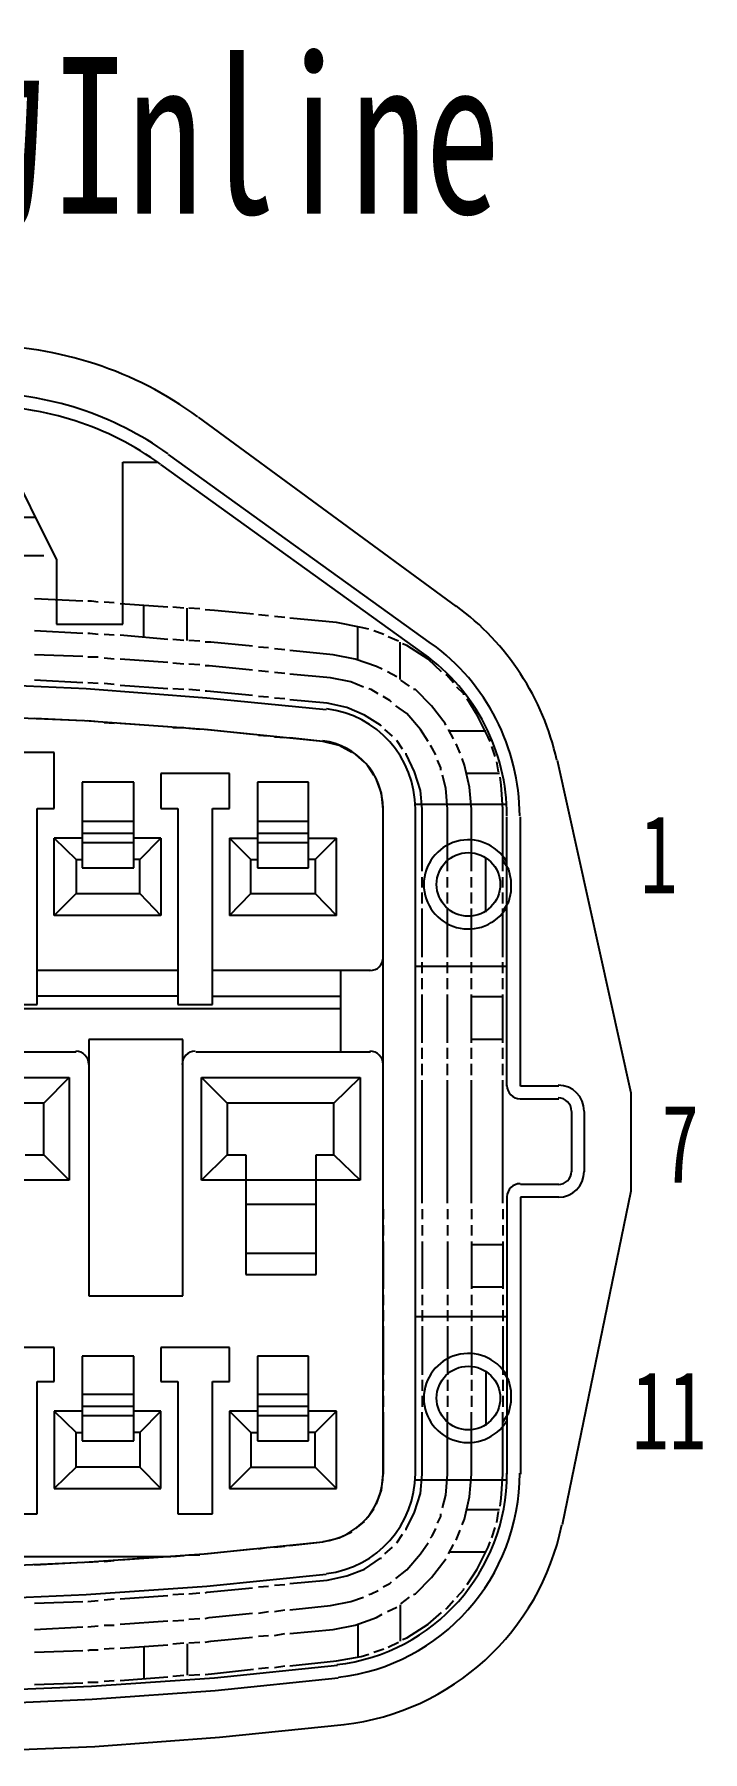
# Model space of a CAD drawing. Header units: inches. Extents: x 47316 to 59086, y 3141 to 11743.
# Drawn here: x 52378.1 to 52399.4, y 6105.2 to 6160 of the extents above; entities that cross this region are included whole.
import ezdxf

# ---------------------------------------------------------------- set-up
doc = ezdxf.new("R2010")
doc.units = ezdxf.units.IN
doc.header["$MEASUREMENT"] = 0
doc.styles.add('MtX_FangSong_GB2312', font='')
doc.styles.get('MtX_FangSong_GB2312').set_extended_font_data('FangSong_GB2312')

msp = doc.modelspace()

# ---------------------------------------------------------------- linework, layer by layer
at = {"color": 0, "lineweight": -3}
for p, q in [((52383.333, 6147.829), (52391.569, 6141.787)), ((52377.128, 6146.637), (52378.808, 6143.277)), ((52380.921, 6141.218), (52380.921, 6146.393)), ((52380.921, 6146.393), (52382.005, 6146.393)), ((52390.539, 6140.27), (52382.141, 6146.311)), ((52390.783, 6140.595), (52382.384, 6146.637)), ((52365.966, 6144.632), (52378.131, 6144.632)), ((52375.611, 6143.412), (52378.402, 6143.412)), ((52378.808, 6143.277), (52378.808, 6141.218)), ((52379.648, 6141.949), (52378.104, 6142.031)), ((52379.919, 6141.949), (52379.811, 6141.949)), ((52380.136, 6141.922), (52379.919, 6141.949)), ((52380.65, 6141.895), (52380.325, 6141.922)), ((52382.357, 6141.76), (52380.84, 6141.868)), ((52381.599, 6140.812), (52381.599, 6141.841)), ((52382.872, 6141.733), (52382.52, 6141.76)), ((52382.98, 6140.703), (52382.98, 6141.733)), ((52383.387, 6141.706), (52383.035, 6141.733)), ((52383.847, 6141.651), (52383.549, 6141.679)), ((52385.094, 6141.543), (52383.847, 6141.651)), ((52385.581, 6141.489), (52385.256, 6141.516)), ((52386.096, 6141.435), (52385.771, 6141.462)), ((52387.749, 6141.272), (52386.259, 6141.408)), ((52379.648, 6140.92), (52378.104, 6141.001)), ((52378.808, 6141.218), (52380.921, 6141.218)), ((52379.865, 6140.92), (52379.811, 6140.92)), ((52380.136, 6140.893), (52379.865, 6140.92)), ((52380.65, 6140.866), (52380.325, 6140.893)), ((52382.357, 6140.73), (52380.84, 6140.866)), ((52388.535, 6141.11), (52387.749, 6141.272)), ((52388.426, 6140.08), (52388.426, 6141.137)), ((52388.778, 6141.055), (52388.535, 6141.11)), ((52389.266, 6140.893), (52388.941, 6141.001)), ((52389.727, 6140.676), (52389.402, 6140.812)), ((52379.648, 6140.188), (52378.104, 6140.243)), ((52382.872, 6140.703), (52382.52, 6140.73)), ((52383.387, 6140.676), (52383.035, 6140.703)), ((52383.739, 6140.649), (52383.549, 6140.649)), ((52385.067, 6140.514), (52383.739, 6140.649)), ((52385.581, 6140.459), (52385.256, 6140.486)), ((52386.096, 6140.405), (52385.771, 6140.432)), ((52387.64, 6140.243), (52386.259, 6140.378)), ((52388.345, 6140.107), (52387.64, 6140.243)), ((52389.781, 6139.457), (52389.781, 6140.649)), ((52389.998, 6140.541), (52389.862, 6140.595)), ((52390.675, 6140.107), (52389.998, 6140.541)), ((52380.136, 6140.161), (52379.811, 6140.161)), ((52380.65, 6140.107), (52380.325, 6140.134)), ((52382.357, 6139.999), (52380.84, 6140.107)), ((52382.872, 6139.945), (52382.52, 6139.972)), ((52383.387, 6139.917), (52383.035, 6139.945)), ((52383.685, 6139.89), (52383.549, 6139.89)), ((52385.067, 6139.755), (52383.685, 6139.89)), ((52385.581, 6139.701), (52385.256, 6139.728)), ((52386.096, 6139.647), (52385.771, 6139.674)), ((52389.022, 6139.863), (52388.345, 6140.107)), ((52389.212, 6139.782), (52389.022, 6139.863)), ((52389.672, 6139.538), (52389.374, 6139.701)), ((52391.108, 6139.701), (52390.675, 6140.107)), ((52379.756, 6139.159), (52375.909, 6139.321)), ((52379.648, 6139.348), (52378.104, 6139.43)), ((52383.604, 6138.861), (52379.756, 6139.159)), ((52380.136, 6139.321), (52379.811, 6139.348)), ((52380.65, 6139.294), (52380.325, 6139.321)), ((52382.357, 6139.159), (52380.84, 6139.267)), ((52382.872, 6139.132), (52382.52, 6139.159)), ((52383.387, 6139.105), (52383.035, 6139.132)), ((52387.559, 6139.511), (52386.259, 6139.619)), ((52388.209, 6139.376), (52387.559, 6139.511)), ((52388.616, 6139.213), (52388.209, 6139.376)), ((52388.86, 6139.132), (52388.778, 6139.159)), ((52389.076, 6138.996), (52388.86, 6139.132)), ((52390.079, 6139.24), (52389.808, 6139.43)), ((52390.269, 6139.132), (52390.214, 6139.132)), ((52390.783, 6138.617), (52390.269, 6139.132)), ((52391.271, 6139.592), (52391.244, 6139.592)), ((52391.488, 6139.348), (52391.271, 6139.592)), ((52391.813, 6138.996), (52391.596, 6139.213)), ((52383.604, 6139.078), (52383.549, 6139.078)), ((52385.067, 6138.942), (52383.604, 6139.078)), ((52387.424, 6138.482), (52383.604, 6138.861)), ((52385.581, 6138.888), (52385.256, 6138.915)), ((52386.096, 6138.834), (52385.771, 6138.861)), ((52387.451, 6138.698), (52386.259, 6138.807)), ((52388.074, 6138.563), (52387.451, 6138.698)), ((52389.456, 6138.78), (52389.239, 6138.915)), ((52389.51, 6138.725), (52389.456, 6138.78)), ((52389.998, 6138.373), (52389.645, 6138.617)), ((52391.217, 6138.048), (52390.783, 6138.617)), ((52391.813, 6138.969), (52391.813, 6138.996)), ((52392.246, 6138.319), (52391.921, 6138.834)), ((52379.702, 6138.129), (52375.882, 6138.292)), ((52379.648, 6138.129), (52378.104, 6138.211)), ((52383.522, 6137.858), (52379.702, 6138.129)), ((52380.136, 6138.102), (52379.811, 6138.129)), ((52380.65, 6138.048), (52380.325, 6138.075)), ((52382.357, 6137.94), (52380.84, 6138.048)), ((52388.643, 6138.319), (52388.074, 6138.563)), ((52389.158, 6137.994), (52388.643, 6138.319)), ((52390.431, 6137.858), (52389.998, 6138.373)), ((52391.244, 6137.994), (52391.217, 6138.048)), ((52392.599, 6137.615), (52392.246, 6138.319)), ((52382.872, 6137.913), (52382.52, 6137.913)), ((52383.387, 6137.858), (52383.035, 6137.885)), ((52387.315, 6137.479), (52383.522, 6137.858)), ((52385.067, 6137.696), (52383.549, 6137.858)), ((52385.581, 6137.642), (52385.256, 6137.669)), ((52386.096, 6137.587), (52385.771, 6137.615)), ((52387.315, 6137.479), (52386.259, 6137.587)), ((52387.83, 6137.344), (52387.315, 6137.479)), ((52389.185, 6137.967), (52389.158, 6137.994)), ((52389.537, 6137.642), (52389.293, 6137.858)), ((52389.862, 6137.235), (52389.672, 6137.506)), ((52390.675, 6137.479), (52390.431, 6137.858)), ((52391.488, 6137.56), (52391.325, 6137.858)), ((52392.517, 6137.804), (52391.352, 6137.804)), ((52392.653, 6137.479), (52392.599, 6137.615)), ((52378.727, 6137.127), (52376.559, 6137.127)), ((52378.727, 6135.339), (52378.727, 6137.127)), ((52388.237, 6137.127), (52387.83, 6137.344)), ((52388.643, 6136.802), (52388.372, 6137.046)), ((52389.971, 6137.073), (52389.971, 6137.1)), ((52390.241, 6136.504), (52389.971, 6137.073)), ((52390.81, 6137.262), (52390.756, 6137.344)), ((52390.919, 6137.046), (52390.81, 6137.262)), ((52391.704, 6137.1), (52391.569, 6137.398)), ((52391.84, 6136.72), (52391.759, 6136.937)), ((52392.815, 6136.991), (52392.707, 6137.316)), ((52382.141, 6136.45), (52382.141, 6135.339)), ((52384.335, 6136.45), (52382.141, 6136.45)), ((52384.335, 6135.339), (52384.335, 6136.45)), ((52388.941, 6136.395), (52388.751, 6136.693)), ((52390.431, 6135.908), (52390.241, 6136.504)), ((52391.081, 6136.639), (52390.973, 6136.883)), ((52391.081, 6136.558), (52391.081, 6136.639)), ((52391.244, 6135.989), (52391.136, 6136.395)), ((52392.003, 6136.016), (52391.84, 6136.72)), ((52392.951, 6136.45), (52391.921, 6136.45)), ((52392.924, 6136.504), (52392.87, 6136.829)), ((52394.793, 6136.883), (52397.15, 6126.262)), ((52381.274, 6136.179), (52379.621, 6136.179)), ((52379.621, 6136.179), (52379.621, 6133.442)), ((52381.274, 6133.442), (52381.274, 6136.179)), ((52385.229, 6136.179), (52385.229, 6133.442)), ((52386.855, 6136.179), (52385.229, 6136.179)), ((52386.855, 6133.442), (52386.855, 6136.179)), ((52389.185, 6135.826), (52389.022, 6136.26)), ((52389.239, 6135.312), (52389.185, 6135.826)), ((52390.485, 6135.312), (52390.431, 6135.908)), ((52391.298, 6135.312), (52391.244, 6135.989)), ((52392.057, 6135.312), (52392.003, 6136.016)), ((52393.005, 6136.097), (52392.978, 6136.341)), ((52393.059, 6135.312), (52393.005, 6136.097)), ((52378.185, 6129.08), (52378.185, 6135.339)), ((52378.185, 6135.339), (52378.727, 6135.339)), ((52382.141, 6135.339), (52382.682, 6135.339)), ((52382.682, 6135.339), (52382.682, 6129.08)), ((52383.793, 6129.08), (52383.793, 6135.339)), ((52383.793, 6135.339), (52384.335, 6135.339)), ((52389.239, 6133.334), (52389.239, 6135.312)), ((52389.239, 6114.098), (52389.239, 6135.312)), ((52390.269, 6135.474), (52393.195, 6135.474)), ((52390.269, 6114.098), (52390.269, 6135.312)), ((52390.485, 6133.334), (52390.485, 6135.312)), ((52391.298, 6133.334), (52391.298, 6135.312)), ((52392.057, 6133.334), (52392.057, 6135.312)), ((52393.059, 6133.334), (52393.059, 6135.312)), ((52379.621, 6134.932), (52381.274, 6134.932)), ((52385.229, 6134.932), (52386.855, 6134.932)), ((52393.195, 6126.479), (52393.195, 6135.068)), ((52393.628, 6126.479), (52393.628, 6135.068)), ((52378.727, 6131.925), (52378.727, 6134.39)), ((52378.727, 6134.39), (52379.431, 6133.713)), ((52379.621, 6134.39), (52378.727, 6134.39)), ((52379.621, 6134.553), (52381.274, 6134.553)), ((52379.621, 6134.255), (52381.274, 6134.255)), ((52382.141, 6134.39), (52381.274, 6134.39)), ((52381.463, 6133.713), (52382.141, 6134.39)), ((52382.141, 6134.39), (52382.141, 6131.925)), ((52384.335, 6134.39), (52384.335, 6131.925)), ((52385.012, 6133.713), (52384.335, 6134.39)), ((52384.335, 6134.39), (52385.229, 6134.39)), ((52385.229, 6134.553), (52386.855, 6134.553)), ((52385.229, 6134.255), (52386.855, 6134.255)), ((52386.855, 6134.39), (52387.749, 6134.39)), ((52387.749, 6134.39), (52387.072, 6133.713)), ((52387.749, 6131.925), (52387.749, 6134.39)), ((52379.431, 6133.713), (52379.621, 6133.713)), ((52379.431, 6133.713), (52379.431, 6132.629)), ((52381.463, 6133.713), (52381.274, 6133.713)), ((52381.463, 6132.629), (52381.463, 6133.713)), ((52385.012, 6132.629), (52385.012, 6133.713)), ((52385.012, 6133.713), (52385.229, 6133.713)), ((52387.072, 6133.713), (52386.855, 6133.713)), ((52387.072, 6133.713), (52387.072, 6132.629)), ((52392.517, 6132.033), (52392.517, 6133.767)), ((52393.249, 6133.388), (52393.059, 6133.686)), ((52379.621, 6133.442), (52381.274, 6133.442)), ((52385.229, 6133.442), (52386.855, 6133.442)), ((52389.239, 6132.819), (52389.239, 6133.144)), ((52390.485, 6132.819), (52390.485, 6133.144)), ((52391.298, 6132.819), (52391.298, 6133.144)), ((52392.057, 6132.819), (52392.057, 6133.144)), ((52393.059, 6132.819), (52393.059, 6133.144)), ((52393.33, 6133.036), (52393.249, 6133.388)), ((52379.431, 6132.629), (52378.727, 6131.925)), ((52379.431, 6132.629), (52381.463, 6132.629)), ((52381.463, 6132.629), (52382.141, 6131.925)), ((52384.335, 6131.925), (52385.012, 6132.629)), ((52385.012, 6132.629), (52387.072, 6132.629)), ((52387.072, 6132.629), (52387.749, 6131.925)), ((52389.239, 6132.304), (52389.239, 6132.656)), ((52390.485, 6132.304), (52390.485, 6132.656)), ((52391.298, 6132.304), (52391.298, 6132.656)), ((52392.057, 6132.304), (52392.057, 6132.656)), ((52393.059, 6132.304), (52393.059, 6132.656)), ((52393.249, 6132.358), (52393.33, 6132.684)), ((52393.33, 6132.684), (52393.33, 6133.036)), ((52389.239, 6130.597), (52389.239, 6132.142)), ((52390.485, 6130.597), (52390.485, 6132.142)), ((52391.298, 6130.597), (52391.298, 6132.142)), ((52392.057, 6130.597), (52392.057, 6132.142)), ((52393.059, 6132.06), (52393.249, 6132.358)), ((52393.059, 6130.597), (52393.059, 6132.142)), ((52382.141, 6131.925), (52378.727, 6131.925)), ((52387.749, 6131.925), (52384.335, 6131.925)), ((52389.239, 6130.083), (52389.239, 6130.435)), ((52390.485, 6130.083), (52390.485, 6130.435)), ((52391.298, 6130.083), (52391.298, 6130.435)), ((52392.057, 6130.083), (52392.057, 6130.435)), ((52393.059, 6130.083), (52393.059, 6130.435)), ((52382.682, 6130.164), (52378.185, 6130.164)), ((52388.833, 6130.164), (52383.793, 6130.164)), ((52387.884, 6127.563), (52387.884, 6130.164)), ((52389.239, 6129.568), (52389.239, 6129.92)), ((52393.195, 6130.299), (52390.269, 6130.299)), ((52390.485, 6129.568), (52390.485, 6129.92)), ((52391.298, 6129.568), (52391.298, 6129.92)), ((52392.057, 6129.568), (52392.057, 6129.92)), ((52393.059, 6129.568), (52393.059, 6129.92)), ((52382.682, 6129.351), (52378.185, 6129.351)), ((52383.793, 6129.351), (52387.884, 6129.351)), ((52389.239, 6127.861), (52389.239, 6129.405)), ((52390.485, 6127.861), (52390.485, 6129.405)), ((52391.298, 6127.861), (52391.298, 6129.405)), ((52392.057, 6127.861), (52392.057, 6129.405)), ((52393.059, 6129.324), (52392.057, 6129.324)), ((52393.059, 6127.861), (52393.059, 6129.405)), ((52379.838, 6128.945), (52373.552, 6128.945)), ((52377.101, 6129.08), (52378.185, 6129.08)), ((52382.845, 6128.945), (52379.838, 6128.945)), ((52382.682, 6129.08), (52383.793, 6129.08)), ((52387.884, 6128.945), (52382.845, 6128.945)), ((52382.845, 6127.969), (52379.838, 6127.969)), ((52379.838, 6127.969), (52379.838, 6119.787)), ((52382.845, 6119.787), (52382.845, 6127.969)), ((52389.239, 6127.346), (52389.239, 6127.698)), ((52390.485, 6127.346), (52390.485, 6127.698)), ((52391.298, 6127.346), (52391.298, 6127.698)), ((52393.059, 6127.969), (52392.057, 6127.969)), ((52392.057, 6127.346), (52392.057, 6127.698)), ((52393.059, 6127.346), (52393.059, 6127.698)), ((52379.431, 6127.563), (52373.958, 6127.563)), ((52388.833, 6127.563), (52383.251, 6127.563)), ((52389.239, 6126.831), (52389.239, 6127.184)), ((52390.485, 6126.831), (52390.485, 6127.184)), ((52391.298, 6126.831), (52391.298, 6127.184)), ((52392.057, 6126.831), (52392.057, 6127.184)), ((52393.059, 6126.831), (52393.059, 6127.184)), ((52374.175, 6126.75), (52379.214, 6126.75)), ((52379.214, 6126.75), (52378.402, 6125.937)), ((52379.214, 6126.75), (52379.214, 6123.472)), ((52384.254, 6125.937), (52383.441, 6126.75)), ((52383.441, 6123.472), (52383.441, 6126.75)), ((52383.441, 6126.75), (52388.507, 6126.75)), ((52387.668, 6125.937), (52388.507, 6126.75)), ((52388.507, 6126.75), (52388.507, 6123.472)), ((52389.239, 6124.691), (52389.239, 6126.669)), ((52390.485, 6124.691), (52390.485, 6126.669)), ((52391.298, 6124.691), (52391.298, 6126.669)), ((52392.057, 6124.691), (52392.057, 6126.669)), ((52393.059, 6124.691), (52393.059, 6126.669)), ((52394.847, 6126.479), (52393.628, 6126.479)), ((52393.628, 6126.073), (52394.847, 6126.073)), ((52397.15, 6126.262), (52397.15, 6123.12)), ((52378.402, 6125.937), (52374.988, 6125.937)), ((52378.402, 6124.285), (52378.402, 6125.937)), ((52387.668, 6125.937), (52384.254, 6125.937)), ((52384.254, 6125.937), (52384.254, 6124.285)), ((52387.668, 6124.285), (52387.668, 6125.937)), ((52395.254, 6125.666), (52395.254, 6123.743)), ((52395.66, 6125.666), (52395.66, 6123.743)), ((52389.239, 6122.74), (52389.239, 6124.691)), ((52390.485, 6122.74), (52390.485, 6124.691)), ((52391.298, 6122.74), (52391.298, 6124.691)), ((52392.057, 6122.74), (52392.057, 6124.691)), ((52393.059, 6122.74), (52393.059, 6124.691)), ((52377.806, 6124.285), (52378.402, 6124.285)), ((52378.402, 6124.285), (52379.214, 6123.472)), ((52383.441, 6123.472), (52384.254, 6124.285)), ((52384.254, 6124.285), (52384.85, 6124.285)), ((52384.85, 6124.285), (52384.85, 6120.464)), ((52387.099, 6120.464), (52387.099, 6124.285)), ((52387.099, 6124.285), (52387.668, 6124.285)), ((52387.668, 6124.285), (52388.507, 6123.472)), ((52379.214, 6123.472), (52374.175, 6123.472)), ((52388.507, 6123.472), (52383.441, 6123.472)), ((52394.847, 6123.336), (52393.628, 6123.336)), ((52384.85, 6122.713), (52387.099, 6122.713)), ((52393.195, 6122.93), (52393.195, 6114.098)), ((52394.847, 6122.93), (52393.628, 6122.93)), ((52393.628, 6122.93), (52393.628, 6114.098)), ((52397.15, 6123.12), (52394.956, 6112.472)), ((52389.239, 6122.551), (52389.239, 6122.226)), ((52390.485, 6122.551), (52390.485, 6122.226)), ((52391.298, 6122.551), (52391.298, 6122.226)), ((52392.057, 6122.551), (52392.057, 6122.226)), ((52393.059, 6122.551), (52393.059, 6122.226)), ((52389.239, 6122.036), (52389.239, 6121.711)), ((52390.485, 6122.036), (52390.485, 6121.711)), ((52391.298, 6122.036), (52391.298, 6121.711)), ((52392.057, 6122.036), (52392.057, 6121.711)), ((52393.059, 6122.036), (52393.059, 6121.711)), ((52384.85, 6121.142), (52387.099, 6121.142)), ((52389.239, 6121.521), (52389.239, 6120.004)), ((52390.485, 6121.521), (52390.485, 6120.004)), ((52391.298, 6121.521), (52391.298, 6120.004)), ((52392.057, 6121.521), (52392.057, 6120.004)), ((52393.059, 6121.413), (52392.057, 6121.413)), ((52393.059, 6121.521), (52393.059, 6120.004)), ((52384.85, 6120.464), (52387.099, 6120.464)), ((52393.059, 6120.058), (52392.057, 6120.058)), ((52379.838, 6119.787), (52382.845, 6119.787)), ((52389.239, 6119.814), (52389.239, 6119.489)), ((52390.485, 6119.814), (52390.485, 6119.489)), ((52391.298, 6119.814), (52391.298, 6119.489)), ((52392.057, 6119.814), (52392.057, 6119.489)), ((52393.059, 6119.814), (52393.059, 6119.489)), ((52389.239, 6119.327), (52389.239, 6118.974)), ((52393.195, 6119.11), (52390.269, 6119.11)), ((52390.485, 6119.327), (52390.485, 6118.974)), ((52391.298, 6119.327), (52391.298, 6118.974)), ((52392.057, 6119.327), (52392.057, 6118.974)), ((52393.059, 6119.327), (52393.059, 6118.974)), ((52389.239, 6118.812), (52389.239, 6117.267)), ((52390.485, 6118.812), (52390.485, 6117.267)), ((52391.298, 6118.812), (52391.298, 6117.267)), ((52392.057, 6118.812), (52392.057, 6117.267)), ((52393.059, 6118.812), (52393.059, 6117.267)), ((52378.727, 6118.134), (52376.559, 6118.134)), ((52378.727, 6117.051), (52378.727, 6118.134)), ((52381.274, 6117.863), (52379.621, 6117.863)), ((52379.621, 6117.863), (52379.621, 6115.154)), ((52381.274, 6115.154), (52381.274, 6117.863)), ((52382.141, 6118.134), (52382.141, 6117.051)), ((52384.335, 6118.134), (52382.141, 6118.134)), ((52384.335, 6117.051), (52384.335, 6118.134)), ((52385.229, 6117.863), (52385.229, 6115.154)), ((52386.855, 6117.863), (52385.229, 6117.863)), ((52386.855, 6115.154), (52386.855, 6117.863)), ((52392.517, 6117.376), (52392.517, 6115.642)), ((52393.249, 6117.078), (52393.059, 6117.403)), ((52378.185, 6112.824), (52378.185, 6117.051)), ((52378.185, 6117.051), (52378.727, 6117.051)), ((52379.621, 6116.644), (52381.274, 6116.644)), ((52382.141, 6117.051), (52382.682, 6117.051)), ((52382.682, 6117.051), (52382.682, 6112.824)), ((52383.793, 6112.824), (52383.793, 6117.051)), ((52383.793, 6117.051), (52384.335, 6117.051)), ((52385.229, 6116.644), (52386.855, 6116.644)), ((52389.239, 6117.105), (52389.239, 6116.753)), ((52390.485, 6117.105), (52390.485, 6116.753)), ((52391.298, 6117.105), (52391.298, 6116.753)), ((52392.057, 6117.105), (52392.057, 6116.753)), ((52393.059, 6117.105), (52393.059, 6116.753)), ((52393.33, 6116.753), (52393.249, 6117.078)), ((52393.33, 6116.4), (52393.33, 6116.753)), ((52379.621, 6116.102), (52378.727, 6116.102)), ((52379.431, 6115.425), (52378.727, 6116.102)), ((52378.727, 6116.102), (52378.727, 6113.637)), ((52379.621, 6116.265), (52381.274, 6116.265)), ((52382.141, 6116.102), (52381.274, 6116.102)), ((52382.141, 6116.102), (52381.463, 6115.425)), ((52382.141, 6113.637), (52382.141, 6116.102)), ((52384.335, 6116.102), (52384.335, 6113.637)), ((52385.229, 6116.102), (52384.335, 6116.102)), ((52384.335, 6116.102), (52385.012, 6115.425)), ((52385.229, 6116.265), (52386.855, 6116.265)), ((52387.749, 6116.102), (52386.855, 6116.102)), ((52387.072, 6115.425), (52387.749, 6116.102)), ((52387.749, 6113.637), (52387.749, 6116.102)), ((52389.239, 6116.59), (52389.239, 6116.238)), ((52390.485, 6116.59), (52390.485, 6116.238)), ((52391.298, 6116.59), (52391.298, 6116.238)), ((52392.057, 6116.59), (52392.057, 6116.238)), ((52393.059, 6116.59), (52393.059, 6116.238)), ((52393.249, 6116.048), (52393.33, 6116.4)), ((52379.621, 6115.967), (52381.274, 6115.967)), ((52385.229, 6115.967), (52386.855, 6115.967)), ((52389.239, 6116.075), (52389.239, 6114.098)), ((52390.485, 6114.098), (52390.485, 6116.075)), ((52391.298, 6114.098), (52391.298, 6116.075)), ((52392.057, 6114.098), (52392.057, 6116.075)), ((52393.059, 6114.098), (52393.059, 6116.075)), ((52393.059, 6115.75), (52393.249, 6116.048)), ((52379.431, 6115.425), (52379.621, 6115.425)), ((52379.431, 6114.314), (52379.431, 6115.425)), ((52379.621, 6115.154), (52381.274, 6115.154)), ((52381.463, 6115.425), (52381.274, 6115.425)), ((52381.463, 6115.425), (52381.463, 6114.314)), ((52385.012, 6115.425), (52385.012, 6114.314)), ((52385.012, 6115.425), (52385.229, 6115.425)), ((52385.229, 6115.154), (52386.855, 6115.154)), ((52387.072, 6115.425), (52386.855, 6115.425)), ((52387.072, 6114.314), (52387.072, 6115.425)), ((52379.431, 6114.314), (52378.727, 6113.637)), ((52381.463, 6114.314), (52379.431, 6114.314)), ((52382.141, 6113.637), (52381.463, 6114.314)), ((52385.012, 6114.314), (52384.335, 6113.637)), ((52385.012, 6114.314), (52387.072, 6114.314)), ((52387.749, 6113.637), (52387.072, 6114.314)), ((52389.185, 6113.583), (52389.239, 6114.098)), ((52390.269, 6113.908), (52393.195, 6113.908)), ((52390.431, 6113.474), (52390.485, 6114.098)), ((52391.244, 6113.42), (52391.298, 6114.098)), ((52392.003, 6113.366), (52392.057, 6114.098)), ((52393.005, 6113.312), (52393.059, 6114.098)), ((52378.727, 6113.637), (52382.141, 6113.637)), ((52384.335, 6113.637), (52387.749, 6113.637)), ((52389.022, 6113.149), (52389.185, 6113.583)), ((52390.241, 6112.878), (52390.431, 6113.474)), ((52391.136, 6113.014), (52391.244, 6113.42)), ((52391.84, 6112.662), (52392.003, 6113.366)), ((52377.101, 6112.824), (52378.185, 6112.824)), ((52382.682, 6112.824), (52383.793, 6112.824)), ((52388.751, 6112.716), (52388.941, 6112.987)), ((52389.971, 6112.336), (52390.241, 6112.878)), ((52391.081, 6112.743), (52391.081, 6112.824)), ((52392.951, 6112.96), (52391.921, 6112.96)), ((52392.87, 6112.553), (52392.924, 6112.905)), ((52392.978, 6113.068), (52393.005, 6113.312)), ((52388.372, 6112.364), (52388.643, 6112.58)), ((52389.971, 6112.309), (52389.971, 6112.336)), ((52390.81, 6112.12), (52390.919, 6112.364)), ((52390.973, 6112.526), (52391.081, 6112.743)), ((52391.569, 6111.984), (52391.704, 6112.309)), ((52391.759, 6112.472), (52391.84, 6112.662)), ((52392.707, 6112.066), (52392.815, 6112.391)), ((52383.522, 6111.551), (52387.315, 6111.93)), ((52383.549, 6111.551), (52385.067, 6111.713)), ((52385.256, 6111.713), (52385.581, 6111.767)), ((52385.771, 6111.767), (52386.096, 6111.795)), ((52386.259, 6111.822), (52387.315, 6111.93)), ((52387.315, 6111.93), (52387.83, 6112.066)), ((52387.83, 6112.066), (52388.237, 6112.255)), ((52389.293, 6111.551), (52389.537, 6111.767)), ((52389.672, 6111.903), (52389.862, 6112.174)), ((52390.431, 6111.551), (52390.675, 6111.903)), ((52390.756, 6112.066), (52390.81, 6112.12)), ((52391.325, 6111.551), (52391.488, 6111.849)), ((52392.246, 6111.063), (52392.599, 6111.767)), ((52392.599, 6111.767), (52392.653, 6111.93)), ((52361.631, 6111.469), (52382.466, 6111.469)), ((52375.882, 6111.117), (52379.702, 6111.28)), ((52378.104, 6111.199), (52379.648, 6111.28)), ((52379.702, 6111.28), (52383.522, 6111.551)), ((52379.811, 6111.28), (52380.136, 6111.307)), ((52380.325, 6111.307), (52380.65, 6111.334)), ((52380.84, 6111.361), (52382.357, 6111.469)), ((52382.52, 6111.469), (52382.872, 6111.497)), ((52383.035, 6111.524), (52383.387, 6111.524)), ((52388.643, 6111.063), (52389.158, 6111.415)), ((52389.158, 6111.415), (52389.185, 6111.415)), ((52389.998, 6111.036), (52390.431, 6111.551)), ((52390.783, 6110.792), (52391.217, 6111.361)), ((52391.217, 6111.361), (52391.244, 6111.388)), ((52392.517, 6111.605), (52391.379, 6111.605)), ((52383.604, 6110.521), (52387.424, 6110.9)), ((52386.259, 6110.602), (52387.451, 6110.711)), ((52387.451, 6110.711), (52388.074, 6110.846)), ((52388.074, 6110.846), (52388.643, 6111.063)), ((52389.456, 6110.602), (52389.51, 6110.657)), ((52389.645, 6110.765), (52389.998, 6111.036)), ((52390.269, 6110.277), (52390.783, 6110.792)), ((52391.921, 6110.575), (52392.246, 6111.063)), ((52375.909, 6110.088), (52379.756, 6110.25)), ((52379.756, 6110.25), (52383.604, 6110.521)), ((52380.325, 6110.088), (52380.65, 6110.115)), ((52380.84, 6110.115), (52382.357, 6110.223)), ((52382.52, 6110.25), (52382.872, 6110.277)), ((52383.035, 6110.277), (52383.387, 6110.304)), ((52383.549, 6110.304), (52383.604, 6110.332)), ((52383.604, 6110.332), (52385.067, 6110.467)), ((52385.256, 6110.494), (52385.581, 6110.521)), ((52385.771, 6110.548), (52386.096, 6110.575)), ((52388.209, 6110.034), (52388.616, 6110.169)), ((52388.778, 6110.25), (52388.86, 6110.277)), ((52388.86, 6110.277), (52389.076, 6110.386)), ((52389.239, 6110.494), (52389.456, 6110.602)), ((52389.808, 6109.952), (52390.079, 6110.169)), ((52390.214, 6110.25), (52390.269, 6110.277)), ((52391.596, 6110.169), (52391.813, 6110.413)), ((52391.813, 6110.413), (52391.813, 6110.44)), ((52378.104, 6109.979), (52379.648, 6110.034)), ((52379.811, 6110.034), (52380.136, 6110.061)), ((52383.549, 6109.492), (52383.685, 6109.519)), ((52383.685, 6109.519), (52385.067, 6109.654)), ((52385.256, 6109.654), (52385.581, 6109.708)), ((52385.771, 6109.708), (52386.096, 6109.763)), ((52386.259, 6109.763), (52387.559, 6109.898)), ((52387.559, 6109.898), (52388.209, 6110.034)), ((52388.345, 6109.275), (52389.022, 6109.519)), ((52389.022, 6109.519), (52389.212, 6109.627)), ((52389.374, 6109.708), (52389.672, 6109.844)), ((52389.781, 6109.925), (52389.781, 6108.76)), ((52390.675, 6109.302), (52391.108, 6109.681)), ((52391.244, 6109.79), (52391.271, 6109.817)), ((52391.271, 6109.817), (52391.488, 6110.061)), ((52378.104, 6109.139), (52379.648, 6109.221)), ((52379.811, 6109.221), (52380.136, 6109.248)), ((52380.325, 6109.275), (52380.65, 6109.275)), ((52380.84, 6109.302), (52382.357, 6109.41)), ((52382.52, 6109.41), (52382.872, 6109.437)), ((52383.035, 6109.465), (52383.387, 6109.492)), ((52385.771, 6108.95), (52386.096, 6109.004)), ((52386.259, 6109.004), (52387.64, 6109.139)), ((52387.64, 6109.139), (52388.345, 6109.275)), ((52388.426, 6109.302), (52388.426, 6108.245)), ((52389.998, 6108.868), (52390.675, 6109.302)), ((52378.104, 6108.408), (52379.648, 6108.462)), ((52379.811, 6108.462), (52379.865, 6108.489)), ((52379.865, 6108.489), (52380.136, 6108.489)), ((52380.325, 6108.516), (52380.65, 6108.543)), ((52380.84, 6108.543), (52382.357, 6108.652)), ((52381.599, 6108.598), (52381.599, 6107.568)), ((52382.52, 6108.679), (52382.872, 6108.706)), ((52382.98, 6108.679), (52382.98, 6107.676)), ((52383.035, 6108.706), (52383.387, 6108.733)), ((52383.549, 6108.733), (52383.739, 6108.76)), ((52383.739, 6108.76), (52385.067, 6108.896)), ((52385.256, 6108.923), (52385.581, 6108.95)), ((52388.941, 6108.408), (52389.266, 6108.516)), ((52389.402, 6108.57), (52389.727, 6108.733)), ((52389.862, 6108.814), (52389.998, 6108.868)), ((52383.847, 6107.595), (52387.776, 6108.002)), ((52385.256, 6107.893), (52385.581, 6107.92)), ((52385.771, 6107.92), (52386.096, 6107.974)), ((52386.259, 6107.974), (52387.749, 6108.137)), ((52387.749, 6108.137), (52388.535, 6108.272)), ((52388.535, 6108.272), (52388.778, 6108.354)), ((52378.104, 6107.378), (52379.648, 6107.433)), ((52379.811, 6107.46), (52379.919, 6107.46)), ((52379.919, 6107.324), (52383.847, 6107.595)), ((52379.919, 6107.46), (52380.136, 6107.46)), ((52380.325, 6107.487), (52380.65, 6107.514)), ((52380.84, 6107.514), (52382.357, 6107.622)), ((52382.52, 6107.649), (52382.872, 6107.676)), ((52383.035, 6107.676), (52383.387, 6107.703)), ((52383.549, 6107.703), (52383.847, 6107.731)), ((52383.847, 6107.731), (52385.094, 6107.866)), ((52383.875, 6107.189), (52387.803, 6107.595)), ((52375.99, 6107.162), (52379.919, 6107.324)), ((52375.99, 6106.728), (52379.946, 6106.918)), ((52379.946, 6106.918), (52383.875, 6107.189)), ((52380.027, 6105.401), (52384.01, 6105.699)), ((52384.01, 6105.699), (52387.993, 6106.105)), ((52376.045, 6105.238), (52380.027, 6105.401))]:
    msp.add_line(p, q, dxfattribs=at)
for centre in [(52391.962, 6132.914), (52391.962, 6116.522)]:
    msp.add_circle(centre, 1.016, dxfattribs=at)
for points in [[(52383.321, 6147.837), (52381.308, 6149.31), (52378.878, 6150.105), (52376.383, 6150.105)], [(52382.37, 6146.652), (52380.627, 6147.91), (52378.533, 6148.587), (52376.383, 6148.587)], [(52382.132, 6146.323), (52380.459, 6147.531), (52378.447, 6148.181), (52376.383, 6148.181)], [(52394.786, 6136.883), (52394.348, 6138.859), (52393.206, 6140.608), (52391.573, 6141.804)], [(52393.195, 6135.099), (52393.189, 6137.151), (52392.201, 6139.076), (52390.538, 6140.277)], [(52393.601, 6135.1), (52393.595, 6137.282), (52392.544, 6139.329), (52390.775, 6140.606)], [(52390.269, 6135.325), (52390.268, 6136.956), (52389.046, 6138.327), (52387.427, 6138.514)], [(52389.239, 6135.325), (52389.239, 6136.433), (52388.409, 6137.364), (52387.309, 6137.492)], [(52391.582, 6134.284), (52390.966, 6134.114), (52390.539, 6133.553), (52390.539, 6132.914)], [(52393.181, 6133.647), (52392.852, 6134.194), (52392.198, 6134.455), (52391.582, 6134.284)], [(52390.539, 6132.914), (52390.54, 6132.275), (52390.966, 6131.714), (52391.582, 6131.543)], [(52391.582, 6131.543), (52392.198, 6131.372), (52392.852, 6131.633), (52393.181, 6132.181)], [(52388.819, 6130.164), (52389.051, 6130.164), (52389.239, 6130.352), (52389.239, 6130.584)], [(52379.838, 6127.17), (52379.838, 6127.402), (52379.65, 6127.59), (52379.418, 6127.59)], [(52383.238, 6127.59), (52383.006, 6127.59), (52382.818, 6127.402), (52382.818, 6127.17)], [(52389.239, 6127.17), (52389.239, 6127.402), (52389.051, 6127.59), (52388.819, 6127.59)], [(52393.195, 6126.493), (52393.195, 6126.261), (52393.383, 6126.073), (52393.615, 6126.073)], [(52395.66, 6125.68), (52395.66, 6126.136), (52395.29, 6126.506), (52394.834, 6126.506)], [(52395.254, 6125.68), (52395.254, 6125.912), (52395.066, 6126.1), (52394.834, 6126.1)], [(52393.615, 6123.363), (52393.383, 6123.363), (52393.195, 6123.175), (52393.195, 6122.943)], [(52394.834, 6123.336), (52395.066, 6123.336), (52395.254, 6123.524), (52395.254, 6123.756)], [(52394.834, 6122.93), (52395.29, 6122.93), (52395.66, 6123.3), (52395.66, 6123.756)], [(52391.582, 6117.893), (52390.966, 6117.722), (52390.539, 6117.161), (52390.539, 6116.522)], [(52393.181, 6117.255), (52392.852, 6117.803), (52392.198, 6118.064), (52391.582, 6117.893)], [(52387.309, 6111.945), (52388.409, 6112.072), (52389.239, 6113.004), (52389.239, 6114.111)], [(52387.427, 6110.922), (52389.047, 6111.109), (52390.269, 6112.481), (52390.269, 6114.111)], [(52387.764, 6108.015), (52390.866, 6108.374), (52393.203, 6111.005), (52393.195, 6114.128)], [(52387.81, 6107.611), (52391.118, 6107.994), (52393.61, 6110.8), (52393.601, 6114.129)], [(52387.985, 6106.104), (52391.436, 6106.504), (52394.243, 6109.07), (52394.95, 6112.472)]]:
    msp.add_open_spline(points, degree=3, dxfattribs=at)
msp.add_open_spline([(52390.539, 6116.522), (52390.54, 6115.883), (52390.966, 6115.323), (52391.582, 6115.152), (52392.198, 6114.981), (52392.852, 6115.242), (52393.181, 6115.79)], degree=3, knots=[2, 2, 2, 2, 3, 3, 3, 4, 4, 4, 4], dxfattribs=at)

# ---------------------------------------------------------------- texts
at = {"color": 0, "style": 'MtX_FangSong_GB2312', "width": 0.7}
msp.add_text('接后驱动力Inline', height=5, dxfattribs=at).set_placement((52354.818, 6154.32))
at = {"color": 0, "lineweight": -3, "style": 'MtX_FangSong_GB2312', "width": 0.7}
for s, p in [('1', (52397.452, 6132.631)), ('7', (52398.134, 6123.394)), ('11', (52397.18, 6114.886))]:
    msp.add_text(s, height=2.5, dxfattribs=at).set_placement(p)

doc.saveas('drawing.dxf')
